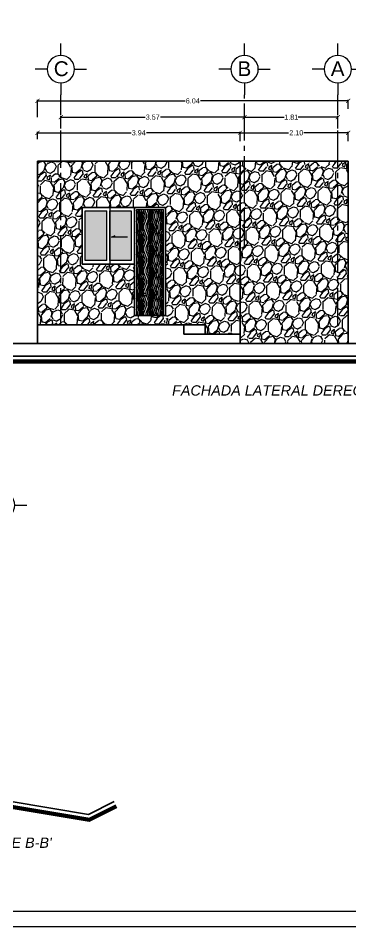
# Model space of a CAD drawing. Header units: millimetres. Extents: x 525387 to 527545, y 2235066 to 2235448.
# Drawn here: x 525734.58 to 525741.04, y 2235177.97 to 2235195.6 of the extents above; entities that cross this region are included whole.
import ezdxf

# ---------------------------------------------------------------- set-up
doc = ezdxf.new("R2010")
doc.units = ezdxf.units.MM
doc.linetypes.add('ACAD_ISO04W100', pattern=[30, 24, -3, 0, -3])
for name, color, linetype in [('auxiliar', 6, 'Continuous'), ('COTAS', 2, 'Continuous'), ('EJES', 1, 'Continuous'), ('muebles', 2, 'Continuous'), ('pie de plano', 7, 'Continuous'), ('ventanas', 3, 'Continuous')]:
    doc.layers.add(name, color=color, linetype=linetype)
doc.layers.add('muro', color=5, linetype='Continuous', lineweight=35)
doc.layers.add('puertas', color=2, linetype='Continuous', lineweight=13)
doc.styles.add('ARIAL', font='ariali.ttf')
doc.styles.get("Standard").update_dxf_attribs({"font": 'arial.ttf'})
doc.styles.add('STYLE1', font='arial.ttf')
doc.dimstyles.new('ISO-25', dxfattribs={"dimtxt": 0.04, "dimasz": 0.02, "dimexe": 0.02, "dimexo": 0.02, "dimgap": 0.02, "dimtad": 0, "dimtih": 1, "dimtoh": 1, "dimzin": 1, "dimdsep": 46, "dimtxsty": 'Standard', "dimcen": 0.02, "dimazin": 0, "dimtfac": 1, "dimtmove": 0, "dimatfit": 3, "dimfxl": 1, "dimarcsym": 0})

# ---------------------------------------------------------------- blocks, each defined once
blk = doc.blocks.new('EJE')
at = {"layer": 'EJES', "color": 2}
for p, q in [((-0.7800000000006548, 0.4159999999999116), (-0.7800000000006548, 0.7800000000000296)), ((-1.195999999999913, 0), (-1.5600000000004, 0)), ((-0.3640000000004875, 0), (0, 0)), ((-0.7800000000006548, -0.4160000000000679), (-0.7800000000006548, -0.7800000000000296))]:
    blk.add_line(p, q, dxfattribs=at)
at = {"layer": 'EJES', "color": 4}
blk.add_circle((-0.7800000000006548, 0), 0.4160000000000001, dxfattribs=at)
blk = doc.blocks.new('_ArchTick')
at = {"color": 0, "linetype": 'ByBlock', "lineweight": 0, "const_width": 0.15}
blk.add_lwpolyline([(-0.5, -0.5), (0.5, 0.5)], dxfattribs=at)
blk = doc.blocks.new('*D203')
at = {"layer": 'COTAS', "color": 0, "linetype": 'Continuous', "lineweight": -2, "transparency": 16777216}
for p, q in [((525738.978281213, 2235193.461970806), (525738.978281213, 2235193.702607104)), ((525738.978281213, 2235193.682607104), (525739.7487674532, 2235193.682607104)), ((525740.7902905284, 2235193.682607104), (525740.0198042882, 2235193.682607104)), ((525740.7902905284, 2235193.461970806), (525740.7902905284, 2235193.702607104))]:
    blk.add_line(p, q, dxfattribs=at)
at = {"layer": 'Defpoints', "color": 0, "linetype": 'Continuous', "transparency": 16777216}
for p in [(525738.978281213, 2235193.682607104), (525738.978281213, 2235193.441970806), (525740.7902905284, 2235193.441970806)]:
    blk.add_point(p, dxfattribs=at)
at = {"layer": 'COTAS', "color": 0, "linetype": 'Continuous', "lineweight": -2, "transparency": 16777216, "xscale": 0.08, "yscale": 0.08, "zscale": 0.08, "rotation": 180}
blk.add_blockref('_ArchTick', (525738.978281213, 2235193.682607104), dxfattribs=at)
at = {"layer": 'COTAS', "color": 0, "linetype": 'Continuous', "lineweight": -2, "transparency": 16777216, "xscale": 0.08, "yscale": 0.08, "zscale": 0.08}
blk.add_blockref('_ArchTick', (525740.7902905284, 2235193.682607104), dxfattribs=at)
at = {"layer": 'COTAS', "color": 0, "linetype": 'Continuous', "lineweight": -3, "transparency": 16777216, "insert": (525739.8842858707, 2235193.682607104), "char_height": 0.1, "attachment_point": 5}
blk.add_mtext('1.81', dxfattribs=at)
blk = doc.blocks.new('*D204')
at = {"layer": 'COTAS', "color": 0, "linetype": 'Continuous', "lineweight": -2, "transparency": 16777216}
for p, q in [((525735.4067022665, 2235193.461970806), (525735.4067022665, 2235193.702607104)), ((525735.4067022665, 2235193.682607104), (525737.0426486293, 2235193.682607104)), ((525738.978281213, 2235193.682607104), (525737.3423348502, 2235193.682607104)), ((525738.978281213, 2235193.461970806), (525738.978281213, 2235193.702607104))]:
    blk.add_line(p, q, dxfattribs=at)
at = {"layer": 'Defpoints', "color": 0, "linetype": 'Continuous', "transparency": 16777216}
for p in [(525735.4067022665, 2235193.682607104), (525735.4067022665, 2235193.441970806), (525738.978281213, 2235193.441970806)]:
    blk.add_point(p, dxfattribs=at)
at = {"layer": 'COTAS', "color": 0, "linetype": 'Continuous', "lineweight": -2, "transparency": 16777216, "xscale": 0.08, "yscale": 0.08, "zscale": 0.08, "rotation": 180}
blk.add_blockref('_ArchTick', (525735.4067022665, 2235193.682607104), dxfattribs=at)
at = {"layer": 'COTAS', "color": 0, "linetype": 'Continuous', "lineweight": -2, "transparency": 16777216, "xscale": 0.08, "yscale": 0.08, "zscale": 0.08}
blk.add_blockref('_ArchTick', (525738.978281213, 2235193.682607104), dxfattribs=at)
at = {"layer": 'COTAS', "color": 0, "linetype": 'Continuous', "lineweight": -3, "transparency": 16777216, "insert": (525737.1924917398, 2235193.682607104), "char_height": 0.1, "attachment_point": 5}
blk.add_mtext('3.57', dxfattribs=at)
blk = doc.blocks.new('*D205')
at = {"layer": 'COTAS', "color": 0, "linetype": 'Continuous', "lineweight": -2, "transparency": 16777216}
for p, q in [((525734.9523492102, 2235193.683944959), (525734.9523492102, 2235194.018612679)), ((525734.9523492102, 2235193.998612679), (525737.8213744396, 2235193.998612679)), ((525740.9902905286, 2235193.998612679), (525738.1212652992, 2235193.998612679)), ((525740.9902905286, 2235193.846101357), (525740.9902905286, 2235194.018612679))]:
    blk.add_line(p, q, dxfattribs=at)
at = {"layer": 'Defpoints', "color": 0, "linetype": 'Continuous', "transparency": 16777216}
for p in [(525734.9523492102, 2235193.998612679), (525740.9902905286, 2235193.826101357), (525734.9523492102, 2235193.663944959)]:
    blk.add_point(p, dxfattribs=at)
at = {"layer": 'COTAS', "color": 0, "linetype": 'Continuous', "lineweight": -2, "transparency": 16777216, "xscale": 0.08, "yscale": 0.08, "zscale": 0.08, "rotation": 180}
blk.add_blockref('_ArchTick', (525734.9523492102, 2235193.998612679), dxfattribs=at)
at = {"layer": 'COTAS', "color": 0, "linetype": 'Continuous', "lineweight": -2, "transparency": 16777216, "xscale": 0.08, "yscale": 0.08, "zscale": 0.08}
blk.add_blockref('_ArchTick', (525740.9902905286, 2235193.998612679), dxfattribs=at)
at = {"layer": 'COTAS', "color": 0, "linetype": 'Continuous', "lineweight": -3, "transparency": 16777216, "insert": (525737.9713198694, 2235193.998612679), "char_height": 0.1, "attachment_point": 5}
blk.add_mtext('6.04', dxfattribs=at)
blk = doc.blocks.new('*D206')
at = {"layer": 'COTAS', "color": 0, "linetype": 'Continuous', "lineweight": -2, "transparency": 16777216}
for p, q in [((525734.9523492102, 2235193.254410566), (525734.9523492102, 2235193.399291657)), ((525734.9523492102, 2235193.379291657), (525736.771658107, 2235193.379291657)), ((525738.890243948, 2235193.379291657), (525737.0709350511, 2235193.379291657)), ((525738.890243948, 2235193.254410566), (525738.890243948, 2235193.399291657))]:
    blk.add_line(p, q, dxfattribs=at)
at = {"layer": 'Defpoints', "color": 0, "linetype": 'Continuous', "transparency": 16777216}
for p in [(525734.9523492102, 2235193.379291657), (525734.9523492102, 2235193.234410566), (525738.890243948, 2235193.234410566)]:
    blk.add_point(p, dxfattribs=at)
at = {"layer": 'COTAS', "color": 0, "linetype": 'Continuous', "lineweight": -2, "transparency": 16777216, "xscale": 0.08, "yscale": 0.08, "zscale": 0.08, "rotation": 180}
blk.add_blockref('_ArchTick', (525734.9523492102, 2235193.379291657), dxfattribs=at)
at = {"layer": 'COTAS', "color": 0, "linetype": 'Continuous', "lineweight": -2, "transparency": 16777216, "xscale": 0.08, "yscale": 0.08, "zscale": 0.08}
blk.add_blockref('_ArchTick', (525738.890243948, 2235193.379291657), dxfattribs=at)
at = {"layer": 'COTAS', "color": 0, "linetype": 'Continuous', "lineweight": -3, "transparency": 16777216, "insert": (525736.9212965791, 2235193.379291657), "char_height": 0.1, "attachment_point": 5}
blk.add_mtext('3.94', dxfattribs=at)
blk = doc.blocks.new('*D207')
at = {"layer": 'COTAS', "color": 0, "linetype": 'Continuous', "lineweight": -2, "transparency": 16777216}
for p, q in [((525738.890243948, 2235193.218532398), (525738.890243948, 2235193.399291657)), ((525738.890243948, 2235193.379291657), (525739.8316890044, 2235193.379291657)), ((525740.9902905286, 2235193.379291657), (525740.1328076947, 2235193.379291657)), ((525740.9902905286, 2235193.218532398), (525740.9902905286, 2235193.399291657))]:
    blk.add_line(p, q, dxfattribs=at)
at = {"layer": 'Defpoints', "color": 0, "linetype": 'Continuous', "transparency": 16777216}
for p in [(525738.890243948, 2235193.379291657), (525738.890243948, 2235193.198532398), (525740.9902905286, 2235193.198532398)]:
    blk.add_point(p, dxfattribs=at)
at = {"layer": 'COTAS', "color": 0, "linetype": 'Continuous', "lineweight": -2, "transparency": 16777216, "xscale": 0.08, "yscale": 0.08, "zscale": 0.08, "rotation": 180}
blk.add_blockref('_ArchTick', (525738.890243948, 2235193.379291657), dxfattribs=at)
at = {"layer": 'COTAS', "color": 0, "linetype": 'Continuous', "lineweight": -2, "transparency": 16777216, "xscale": 0.08, "yscale": 0.08, "zscale": 0.08}
blk.add_blockref('_ArchTick', (525740.9902905286, 2235193.379291657), dxfattribs=at)
at = {"layer": 'COTAS', "color": 0, "linetype": 'Continuous', "lineweight": -3, "transparency": 16777216, "insert": (525739.9822483496, 2235193.379291657), "char_height": 0.1, "attachment_point": 5}
blk.add_mtext('2.10', dxfattribs=at)

msp = doc.modelspace()

# ---------------------------------------------------------------- hatches: boundary and pattern name
at = {"layer": 'muebles', "ltscale": 0.02}
h = msp.add_hatch(dxfattribs=at)
h.set_pattern_fill('HTWOOD25', color=22, scale=0.6022406249999998, angle=-90.76999999999975, style=0, pattern_type=2)
h.set_pattern_definition([(45, (525736.9584221691, 2235189.962269579), (0, 0.4258484298435246), [0.015056015625, -0.286064296875]), (135, (525736.9690683801, 2235190.12196274), (-0.4258484298435246, 3.343107041198223e-17), [0.03011203125, -0.27100828125]), (90, (525736.9477759583, 2235190.058085475), (-0.2129242149258131, 0.2129242149258131), [0.02128920609375, -0.06386761828125, 0.02128920609375, -0.0425784121875, 0.1490545546875, -0.1277694324777642]), (90, (525736.9584221691, 2235189.940977157), (-0.2129242149258131, 0.2129242149258131), [0.02129221729687501, -0.04258443459375001, 0.02129221729687501, -0.3406795605436782]), (90, (525737.011653223, 2235190.036793054), (-0.2129242149258131, 0.2129242149258131), [0.02129221729687501, -0.4045562124343032]), (90, (525737.0435918551, 2235190.047439264), (-0.2129242149258131, 0.2129242149258131), [0.02129221729687501, -0.4045562124343032]), (90, (525736.9903608015, 2235190.036793054), (-0.2129242149258131, 0.2129242149258131), [0.02129221729687501, -0.4045562124343032]), (90, (525736.9690683801, 2235190.036793054), (-0.2129242149258131, 0.2129242149258131), [0.04258443459375001, -0.383263995137428]), (90, (525736.8626062725, 2235190.249717268), (-0.2129242149258131, 0.2129242149258131), [0.04258443459375001, -0.383263995137428]), (90, (525736.9371297477, 2235190.026146843), (-0.2129242149258131, 0.2129242149258131), [0.08516886918750002, -0.3406795605436782]), (90, (525736.9158373262, 2235190.026146843), (-0.2129242149258131, 0.2129242149258131), [0.08516886918750002, -0.3406795605436782]), (90, (525736.9903608015, 2235190.228424847), (-0.2129242149258131, 0.2129242149258131), [0.08516886918750002, -0.3406795605436782]), (90, (525736.883898694, 2235190.036793054), (-0.2129242149258131, 0.2129242149258131), [0.06387725413125, -0.3619711755999282]), (90, (525736.8093752187, 2235190.026146843), (-0.2129242149258131, 0.2129242149258131), [0.06387725413125, -0.3619711755999282]), (90, (525736.8519600618, 2235190.026146843), (-0.2129242149258131, 0.2129242149258131), [0.06387725413125, -0.3619711755999282]), (90, (525736.9264835368, 2235190.228424847), (-0.2129242149258131, 0.2129242149258131), [0.1064621102934375, -0.3193863194377406]), (90, (525736.8945449047, 2235190.217778637), (-0.2129242149258131, 0.2129242149258131), [0.1064621102934375, -0.3193863194377406]), (90, (525736.96906838, 2235190.185840004), (-0.2129242149258131, 0.2129242149258131), [0.1490469501951281, -0.2768014792349297]), (71.5650512, (525736.9584221691, 2235190.004854422), (0.2129242148365989, 0.2129242150069658), [0.03366627173535926, -0.6396592141622793]), (71.5650512, (525736.9371297477, 2235190.111316529), (0.2129242148365989, 0.2129242150069658), [0.03366627173535926, -0.6396592141622793]), (71.5650512, (525736.9477759583, 2235190.079377897), (0.2129242148365989, 0.2129242150069658), [0.03366627173535926, -0.6396592141622793]), (71.5650512, (525736.96906838, 2235189.97291579), (0.2129242148365989, 0.2129242150069658), [0.06733254949312478, -0.6059929385123559]), (71.5650512, (525736.9158373262, 2235190.111316529), (0.2129242148365989, 0.2129242150069658), [0.100998823035206, -0.5723266649702747]), (71.5650512, (525736.8838986938, 2235190.100670319), (0.2129242148365989, 0.2129242150069658), [0.134665097480648, -0.5386603905248325]), (71.5650512, (525736.8519600618, 2235190.090024108), (0.2129242148365989, 0.2129242150069658), [0.134665097480648, -0.5386603905248325]), (71.5650512, (525736.7561441651, 2235190.12196274), (0.2129242148365989, 0.2129242150069658), [0.134665097480648, -0.5386603905248325]), (71.5650512, (525736.7774365863, 2235190.100670319), (0.2129242148365989, 0.2129242150069658), [0.168331373732812, -0.5049941142726685]), (71.5650512, (525736.8093752187, 2235190.090024108), (0.2129242148365989, 0.2129242150069658), [0.168331373732812, -0.5049941142726685]), (108.43494882, (525736.96906838, 2235190.079377897), (-0.2129242149109234, 0.2129242149326411), [0.03366627173535932, -0.6396592141622796]), (108.43494882, (525736.9584221691, 2235190.026146843), (-0.2129242149109234, 0.2129242149326411), [0.03366627173535932, -0.6396592141622796]), (108.43494882, (525736.9584221691, 2235189.962269579), (-0.2129242149109234, 0.2129242149326411), [0.06733254949312488, -0.6059929385123561]), (108.43494882, (525736.9903608015, 2235190.058085475), (-0.2129242149109234, 0.2129242149326411), [0.06733254949312488, -0.6059929385123561]), (108.43494882, (525736.9477759583, 2235189.930330946), (-0.2129242149109234, 0.2129242149326411), [0.100998823035206, -0.5723266649702756]), (108.43494882, (525736.9264835368, 2235189.909038524), (-0.2129242149109234, 0.2129242149326411), [0.1346650974806482, -0.5386603905248335]), (108.43494882, (525737.1074691196, 2235190.111316529), (-0.2129242149109234, 0.2129242149326411), [0.1346650974806482, -0.5386603905248335]), (108.43494882, (525737.011653223, 2235190.058085475), (-0.2129242149109234, 0.2129242149326411), [0.1346650974806482, -0.5386603905248335]), (108.43494882, (525737.0755304872, 2235190.079377897), (-0.2129242149109234, 0.2129242149326411), [0.1683313737328121, -0.5049941142726695]), (108.43494882, (525737.0435918552, 2235190.068731686), (-0.2129242149109234, 0.2129242149326411), [0.1683313737328121, -0.5049941142726695])])
h.paths.add_polyline_path([(525736.8755975039, 2235191.891884709), (525737.4034332256, 2235191.891884709), (525737.4034332259, 2235189.831884709), (525736.8755975039, 2235189.831884709)])
at = {"layer": 'muro', "linetype": 'Continuous', "lineweight": -3}
h = msp.add_hatch(dxfattribs=at)
h.set_pattern_fill('GRAVEL', color=41, scale=0.02, angle=47.51999999999998)
h.set_pattern_definition([(275.5327875, (-50.34005890934503, 1.152821864367659), (0.6273574399329953, -6.084874907716776), [0.06834428800000002, -6.766096727913001]), (232.489741, (-50.33346945897053, 1.084795857989495), (3.742172111715657, 4.838949047705952), [0.117280944, -11.6108097787048]), (180.0304470999999, (-50.40488221099903, 0.9917634440268568), (7.551913965062459, -0.02719309270098558), [0.08269630400000003, -8.18694455882]), (314.793689, (-50.44501498103948, 0.7598800785844853), (-7.150064205075684, 7.236037994876192), [0.106800904, -10.5732874851476]), (340.35365418, (-50.36976777234496, 0.6840890079779547), (-6.21122529612089, 2.243545479999107), [0.10472674, -10.3679615490688]), (44.79368899999994, (-50.27113748093551, 0.6488784184275497), (-7.236037994876193, -7.150064205075684), [0.106800904, -10.5732874851476]), (85.21424046999998, (-50.19534641032898, 0.7241256271220649), (-0.713331228173657, -8.301227292328909), [0.1412387319999999, -13.9826230628494]), (119.77532837, (-50.18356284850843, 0.864871834427346), (-5.84096313304669, 10.17011610938574), [0.133343904, -13.201051320381]), (168.94956562, (-50.24978148909088, 0.9806116341481523), (-7.615089159364971, 1.462644555222756), [0.1071626, -10.6091091397424]), (222.7563583, (-50.35495728585991, 1.001151833124764), (4.148416395991575, 3.778154232620082), [0.122342656, -5.99478739]), (269.9174378, (-50.44478699509838, 0.9180956151869651), (0.004394501780385696, -8.26963969519556), [0.158215584, -15.6633545024354]), (186.3340748299999, (-50.10163003854307, 1.127359484901003), (-4.649423447424813, -0.5641822458481003), [0.054000908, -5.346113164868801]), (218.9892344, (-50.15530153031837, 1.121401786468351), (5.209211191337308, 4.184398494891988), [0.102736396, -10.170927799408]), (272.52, (-50.235155043532, 1.056762525740525), (0.3746566636179876, -0.343069066525513), [0.07184186799999998, -0.6465786216855998]), (250.71859051, (-50.30412867782294, 1.071704847270326), (0.9660320055696191, 2.559421451071473), [0.03868826400000001, -3.8301244737788]), (339.3214094900001, (-50.31690381257118, 1.035186808821305), (-1.467039057424998, 0.6545505358561683), [0.05471312400000002, -2.680950598]), (78.48375653, (-50.26571538354837, 1.015866168713475), (0.2798938724068459, 1.810108123894643), [0.088863932, -2.873259630582]), (209.08505118, (-50.24797412329517, 1.102940884243461), (1.060794796647549, 0.4062442607659413), [0.06425742800000002, -1.5421796233656]), (63.90954033399998, (-50.51588387115596, 0.8178859439228923), (2.306720674400933, 4.775773835756019), [0.09001760000000003, -8.911765334507802]), (117.86617594, (-50.47629496302753, 0.8987310300642182), (2.748947033521418, -5.272386386344656), [0.075519788, -7.476443135640001]), (340.71859051, (-50.32290545601875, 1.171554697548557), (-2.559421451073359, 0.9660320055702818), [0.07737602000000002, -3.7914367177788]), (31.13045967000001, (-50.24986937912071, 1.146004428052067), (-4.554660655918425, -2.717359436921628), [0.09001760000000003, -8.911765334508]), (26.96395478000001, (-50.28359673971283, 0.6051831226770942), (-2.46465865986332, -1.187145185038752), [0.08680703999999996, -4.253546862621199]), (342.2951406, (-50.20622628925168, 0.6445440448644377), (-5.836568633452923, 1.90047641053246), [0.072734424, -7.200718676144002]), (114.32140949, (-49.94481810173555, 0.8322321976592557), (-1.187145185193641, 2.464658659788772), [0.07737602000000002, -3.7914367177788]), (64.87402463999999, (-49.97668589065053, 0.9027412667899001), (-2.961271209956159, -6.242812893326421), [0.08515654800000004, -8.430475196040002]), (116.96395478, (-50.11292194433303, 0.648650432486459), (1.187145185021635, -2.464658659871579), [0.04340352, -4.296950382621201]), (148.829932474, (-49.96540224572708, 0.8097527978421786), (-1.841695720997398, 0.997619602483961), [0.02590292, -2.564398992905201]), (213.483756532, (-49.98756576957323, 0.8231596845322731), (1.403863863194308, 0.7809009243283227), [0.10472674, -1.9898109178138]), (233.52900596, (-50.07491241605922, 0.7653818051349567), (3.056034001422586, 4.089635702864697), [0.09705340000000001, -9.608272972667402]), (351.21006753, (-50.23199628382275, 0.9849899527261814), (-1.092382393783055, 0.3114814693571332), [0.073264776, -1.758355271936]), (40.67722659000002, (-50.15959195886656, 0.9737941978325598), (6.581487457871514, 5.683025148798748), [0.127911352, -12.6632018130062]), (108.4653959, (-50.06258499232666, 1.057166291741283), (1.250320379162404, -3.900110120169852), [0.05230164800000001, -5.177878463622001]), (137.52, (-50.07915063872599, 1.106775340909474), (-0.717725730143433, -0.03158759709247172), [0.03048000000000001, -0.4775200000000001]), (167.77643716, (-50.09301349729827, 0.768180743858362), (3.99487291136442, -0.9028568114857463), [0.07057339200000001, -6.986788154640001]), (95.53278749999993, (-50.16198713158921, 0.783123065388163), (-0.627357439911695, 6.08487490771884), [0.136688576, -6.697752439912999]), (47.51999999999998, (-50.17516603233821, 0.9191750781444905), (-0.03158759709247172, 0.717725730143433), [0.13208, -0.3759200000000001]), (12.82484650000002, (-50.08596807504158, 1.016585810685158), (6.053287309852534, 1.345083173776907), [0.08032191199999997, -7.951863344827999]), (301.5746041, (-50.00764999666766, 1.034414960968199), (1.155557587976896, -1.746932929699745), [0.073965816, -3.624330007754401]), (255.16597536, (-49.96892082642216, 0.9713990251099133), (-2.771745628541102, -10.5491672738024), [0.12042902, -11.9224928845876]), (222.94607874, (-49.99975309739454, 0.8549835284323405), (-4.834554528448964, -4.527467560507797), [0.127405892, -12.613169291248])])
h.paths.add_polyline_path([(525738.890243948, 2235189.291884709), (525740.9902905286, 2235189.291884709), (525740.9902905286, 2235192.831884709), (525738.890243948, 2235192.831884709)])
h.paths.add_polyline_path([(525738.890243948, 2235192.831884709), (525734.9523492102, 2235192.831884709), (525734.9523492102, 2235189.651884709), (525737.4434332257, 2235189.651884709), (525737.4034332257, 2235189.831884709), (525736.8355975038, 2235189.831884709), (525736.8355975038, 2235190.831884709), (525735.8225379684, 2235190.831884709), (525735.8225379684, 2235191.931884709), (525736.8355975038, 2235191.931884709), (525737.4434332257, 2235191.931884709), (525737.4434332257, 2235189.831884709), (525737.4613454798, 2235189.651884709), (525738.2102439479, 2235189.651884709), (525738.2102439479, 2235189.471884709), (525738.890243948, 2235189.471884708), (525738.890243948, 2235189.291884709)])
at = {"layer": 'ventanas', "lineweight": -3}
h = msp.add_hatch(color=141, dxfattribs=at)
h.dxf.hatch_style = 1
h.set_gradient(color1=(39, 118, 187), name='HEMISPHERICAL')
h.paths.add_polyline_path([(525736.2990677361, 2235191.861884709), (525735.8825379685, 2235191.861884709), (525735.8825379685, 2235190.901884709), (525736.2990677361, 2235190.901884709)])
h.paths.add_polyline_path([(525736.7755931601, 2235191.861884709), (525736.3590677362, 2235191.861884709), (525736.3590677362, 2235190.901884709), (525736.7755931601, 2235190.901884709)])

# ---------------------------------------------------------------- linework, layer by layer
at = {"layer": 'auxiliar', "color": 1, "linetype": 'Continuous', "lineweight": -3}
for points in [[(525706.1314823438, 2235207.971167791), (525751.1314823438, 2235207.971167791), (525751.1314823438, 2235177.971167791), (525706.1314823438, 2235177.971167791)], [(525706.4314823437, 2235207.671167791), (525750.8314823437, 2235207.671167791), (525750.8314823437, 2235178.271167791), (525706.4314823437, 2235178.271167791)]]:
    msp.add_lwpolyline(points, close=True, dxfattribs=at)
at = {"layer": 'EJES', "linetype": 'ACAD_ISO04W100', "ltscale": 0.03}
for p, q in [((525735.4067022665, 2235189.641724097), (525735.4067022665, 2235194.115097248)), ((525738.978281213, 2235191.186870426), (525738.978281213, 2235194.115097248)), ((525740.7902905284, 2235189.641724097), (525740.7902905284, 2235194.115097248))]:
    msp.add_line(p, q, dxfattribs=at)
at = {"layer": 'muro', "color": 3}
for p, q in [((525734.9523492102, 2235192.831884709), (525734.9523492102, 2235189.291884709)), ((525738.890243948, 2235192.831884709), (525734.9523492102, 2235192.831884709)), ((525736.8355975038, 2235191.931884709), (525737.4434332257, 2235191.931884709)), ((525737.4434332257, 2235191.931884709), (525737.4434332257, 2235189.831884709)), ((525736.8355975038, 2235190.831884709), (525736.8355975038, 2235189.831884709)), ((525736.8355975038, 2235189.831884709), (525737.4434332257, 2235189.831884709)), ((525738.2102439479, 2235189.651884709), (525734.9523492102, 2235189.651884709)), ((525737.800243948, 2235189.651884709), (525737.800243948, 2235189.471884708)), ((525738.2102439479, 2235189.651884709), (525738.2102439479, 2235189.471884708)), ((525738.2102439479, 2235189.471884708), (525737.800243948, 2235189.471884708)), ((525738.890243948, 2235189.471884708), (525738.2102439479, 2235189.471884708))]:
    msp.add_line(p, q, dxfattribs=at)
at = {"layer": 'muro'}
for p, q in [((525738.890243948, 2235192.831884709), (525738.890243948, 2235189.291884709)), ((525740.9902905286, 2235192.831884709), (525738.890243948, 2235192.831884709)), ((525740.9902905286, 2235192.831884709), (525740.9902905286, 2235189.291884709)), ((525741.9902905286, 2235189.291884709), (525734.2743613115, 2235189.291884709)), ((525741.9902905286, 2235189.041884709), (525734.2743613115, 2235189.041884709))]:
    msp.add_line(p, q, dxfattribs=at)
at = {"layer": 'muro', "linetype": 'Continuous', "lineweight": -3}
for p, q in [((525736.3937565957, 2235191.356900036), (525736.4642783955, 2235191.385184786)), ((525736.7035935728, 2235191.356900036), (525736.3937565957, 2235191.356900036))]:
    msp.add_line(p, q, dxfattribs=at)
at = {"layer": 'muro', "color": 3}
msp.add_lwpolyline([(525735.8225379684, 2235191.931884709), (525736.8355975038, 2235191.931884709), (525736.8355975038, 2235190.831884709), (525735.8225379684, 2235190.831884709)], close=True, dxfattribs=at)
at = {"layer": 'muro', "const_width": 0.08}
for points in [[(525741.9902905286, 2235188.941884709), (525734.2743613115, 2235188.941884709)], [(525736.4882940848, 2235180.312457455), (525735.9592087603, 2235180.047914793), (525734.4352964751, 2235180.301900174), (525733.9435727253, 2235180.301900174), (525733.9435727253, 2235181.081900174), (525731.1543375164, 2235181.081900174), (525731.1543375163, 2235180.301900174), (525730.4119471986, 2235180.301900174), (525730.4119471986, 2235180.901900174), (525727.7276435081, 2235180.901900174)]]:
    msp.add_lwpolyline(points, dxfattribs=at)
at = {"layer": 'muro'}
msp.add_lwpolyline([(525736.4435727253, 2235180.401900174), (525735.9435727253, 2235180.151900174), (525734.4435727281, 2235180.401900174), (525734.0435727253, 2235180.401900174), (525734.0435727253, 2235181.181900174), (525731.0543375164, 2235181.181900174), (525731.0543375163, 2235180.401900174), (525730.5119471985, 2235180.401900174), (525730.5119471985, 2235181.001900174), (525727.7276435081, 2235181.001900174)], dxfattribs=at)
at = {"layer": 'puertas'}
for p, q in [((525737.0095153648, 2235189.831884709), (525737.0095153648, 2235191.891884709)), ((525737.1395153648, 2235189.831884709), (525737.1395153648, 2235191.891884709)), ((525737.2695153648, 2235189.831884709), (525737.2695153648, 2235191.891884709))]:
    msp.add_line(p, q, dxfattribs=at)
msp.add_lwpolyline([(525736.8755975039, 2235191.891884709), (525737.4034332257, 2235191.891884709), (525737.4034332257, 2235189.831884709), (525736.8755975039, 2235189.831884709)], close=True, dxfattribs=at)
at = {"layer": 'puertas', "lineweight": -3, "ltscale": 0.02}
msp.add_lwpolyline([(525736.9342772453, 2235190.224685307), (525736.9342772453, 2235190.224634709), (525737.0678475038, 2235190.224634709), (525737.0678475038, 2235190.259134709), (525736.9342772453, 2235190.259134709), (525736.9342772453, 2235190.259084111)], dxfattribs=at)
msp.add_circle((525736.9355975039, 2235190.241884709), 0.01725, dxfattribs=at)
msp.add_arc((525736.9355975039, 2235190.241884709), 0.03225, 32.3360259917407, 327.6639740082593, dxfattribs=at)
at = {"layer": 'ventanas', "color": 2, "linetype": 'Continuous', "lineweight": -3}
for p, q in [((525736.2990677361, 2235190.901884709), (525736.2990677361, 2235191.861884709)), ((525736.3590677362, 2235191.931884709), (525736.3590677362, 2235190.831884709))]:
    msp.add_line(p, q, dxfattribs=at)
for points in [[(525736.2990677361, 2235190.901884709), (525735.8825379685, 2235190.901884709), (525735.8825379685, 2235191.861884709), (525736.2990677361, 2235191.861884709)], [(525736.3590677361, 2235191.861884709), (525736.7755931601, 2235191.861884709), (525736.7755931601, 2235190.901884709), (525736.3590677361, 2235190.901884709), (525736.3590677361, 2235191.861884709)]]:
    msp.add_lwpolyline(points, dxfattribs=at)

# ---------------------------------------------------------------- block references
at = {"layer": 'EJES', "lineweight": -3, "xscale": -0.6400000000000001, "yscale": 0.6400000000000001, "zscale": 0.6400000000000001}
for p in [(525734.907502267, 2235194.614297248), (525738.479081213, 2235194.614297248), (525740.2910905285, 2235194.614297248), (525733.7443727251, 2235186.154473326)]:
    msp.add_blockref('EJE', p, dxfattribs=at)

# ---------------------------------------------------------------- texts
at = {"layer": 'EJES', "color": 7, "lineweight": -3, "style": 'STYLE1'}
for s, p in [('C', (525735.2688983165, 2235194.479362397)), ('B', (525738.8404772625, 2235194.479362397)), ('A', (525740.6524865784, 2235194.479362397))]:
    msp.add_text(s, height=0.288, dxfattribs=at).set_placement(p)
at = {"layer": 'pie de plano', "style": 'ARIAL'}
for s, p in [('FACHADA LATERAL DERECHA', (525737.5690274664, 2235188.27969413)), ("CORTE B-B'", (525733.6560431699, 2235179.503677369))]:
    msp.add_text(s, height=0.2, dxfattribs=at).set_placement(p)

# ---------------------------------------------------------------- dimensions: what is measured, and where the dimension line sits
at = {"layer": 'COTAS', "linetype": 'Continuous', "lineweight": -3}
for base, p1, p2, picture, middle in [((525734.9523492102, 2235193.998612679), (525740.9902905286, 2235193.826101357), (525734.9523492102, 2235193.663944959), '*D205', (525737.9713198694, 2235193.998612679)), ((525735.4067022665, 2235193.682607104), (525738.978281213, 2235193.441970806), (525735.4067022665, 2235193.441970806), '*D204', (525737.1924917398, 2235193.682607104)), ((525738.978281213, 2235193.682607104), (525740.7902905284, 2235193.441970806), (525738.978281213, 2235193.441970806), '*D203', (525739.8842858707, 2235193.682607104)), ((525734.9523492102, 2235193.379291657), (525738.890243948, 2235193.234410566), (525734.9523492102, 2235193.234410566), '*D206', (525736.9212965791, 2235193.379291657))]:
    dim = msp.add_linear_dim(base=base, p1=p1, p2=p2, angle=180, dimstyle='ISO-25', override={"dimtxt": 0.1, "dimasz": 0.08, "dimblk1": 'ArchTick', "dimblk2": 'ArchTick', "dimsah": 1}, dxfattribs=at)
    dim.commit()
    dim.dimension.update_dxf_attribs({"geometry": picture, "text_midpoint": middle})
dim = msp.add_linear_dim(base=(525738.890243948, 2235193.379291657), p1=(525740.9902905286, 2235193.198532398), p2=(525738.890243948, 2235193.198532398), angle=180, dimstyle='ISO-25', override={"dimtxt": 0.1, "dimasz": 0.08, "dimblk1": 'ArchTick', "dimblk2": 'ArchTick', "dimsah": 1}, dxfattribs=at)
dim.commit()
dim.dimension.update_dxf_attribs({"geometry": '*D207', "text_midpoint": (525739.9822483496, 2235193.379291657), "dimtype": 160})

doc.saveas('drawing.dxf')
